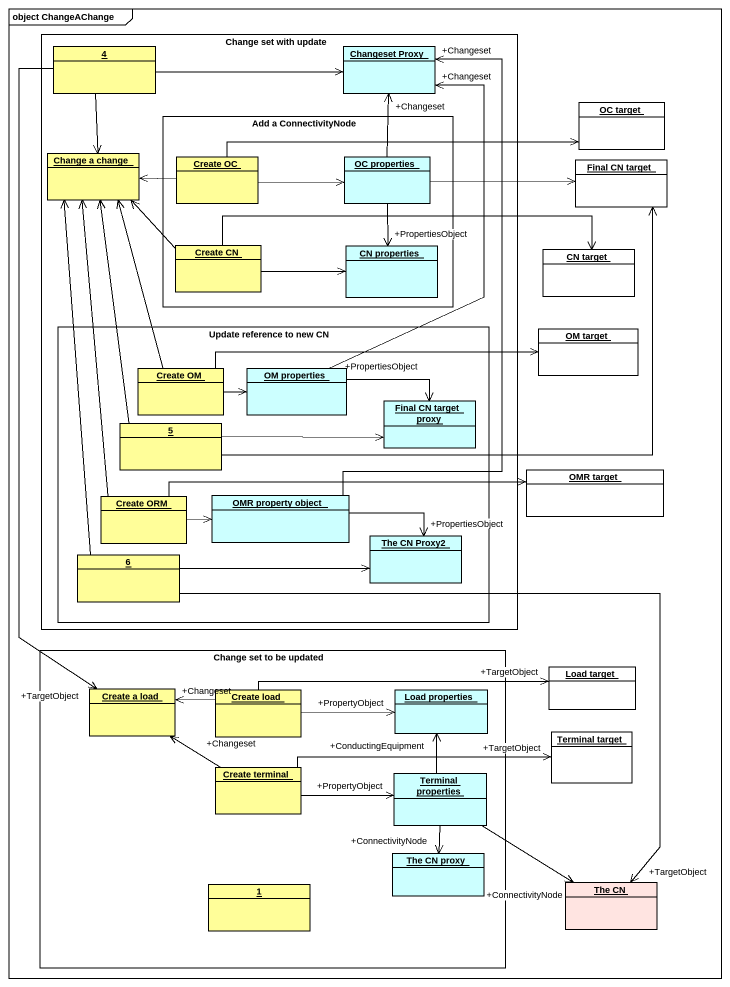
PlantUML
@startuml
mainframe object ChangeAChange
hide circle
hide empty members
rectangle "Change set with update" as Change_set_with_update {
  object "4" as o4 #FFFE99
  object "Changeset Proxy" as Changeset_Proxy #CCFFFF
  rectangle "Add a ConnectivityNode" as Add_a_ConnectivityNode {
    object "Create OC" as Create_OC #FFFE99
    object "OC properties" as OC_properties #CCFFFF
    object "Create CN" as Create_CN #FFFE99
    object "CN properties" as CN_properties #CCFFFF
  }
  object "Change a change" as Change_a_change #FFFE99
  rectangle "Update reference to new CN" as Update_reference_to_new_CN {
    object "Create OM" as Create_OM #FFFE99
    object "OM properties" as OM_properties #CCFFFF
    object "Final CN target proxy" as Final_CN_target_proxy #CCFFFF
    object "5" as o5 #FFFE99
    object "Create ORM" as Create_ORM #FFFE99
    object "OMR property object" as OMR_property_object #CCFFFF
    object "6" as o6 #FFFE99
    object "The CN Proxy2" as The_CN_Proxy2 #CCFFFF
  }
}
object "OC target" as OC_target #FFFFFF
object "Final CN target" as Final_CN_target #FFFFFF
object "CN target" as CN_target #FFFFFF
object "OM target" as OM_target #FFFFFF
object "OMR target" as OMR_target #FFFFFF
rectangle "Change set to be updated" as Change_set_to_be_updated {
  object "Create a load" as Create_a_load #FFFE99
  object "Create load" as Create_load #FFFE99
  object "Load properties" as Load_properties #CCFFFF
  object "Create terminal" as Create_terminal #FFFE99
  object "Terminal properties" as Terminal_properties #CCFFFF
  object "The CN proxy" as The_CN_proxy #CCFFFF
  object "1" as o1 #FFFE99
}
object "Load target" as Load_target #FFFFFF
object "Terminal target" as Terminal_target #FFFFFF
object "The CN" as The_CN #FFE4E1
o4 -right-> Changeset_Proxy
o4 --> Change_a_change
o4 --> "+TargetObject" Create_a_load
Create_OC -right-> OC_target
Create_OC -left-> Change_a_change
Create_OC -right-> OC_properties
OC_properties -up-> "+Changeset" Changeset_Proxy
OC_properties -right-> Final_CN_target
OC_properties --> "+PropertiesObject" CN_properties
Create_CN -up-> Change_a_change
Create_CN -right-> CN_properties
Create_CN -right-> CN_target
Create_OM -up-> Change_a_change
Create_OM -right-> OM_target
Create_OM -right-> OM_properties
OM_properties -up-> "+Changeset" Changeset_Proxy
OM_properties -right-> "+PropertiesObject" Final_CN_target_proxy
o5 -up-> Change_a_change
o5 -right-> Final_CN_target
o5 -right-> Final_CN_target_proxy
Create_ORM -up-> Change_a_change
Create_ORM -right-> OMR_target
Create_ORM -right-> OMR_property_object
OMR_property_object -up-> "+Changeset" Changeset_Proxy
OMR_property_object -right-> "+PropertiesObject" The_CN_Proxy2
o6 -up-> Change_a_change
o6 -right-> The_CN_Proxy2
o6 --> "+TargetObject" The_CN
Create_load -right-> "+TargetObject" Load_target
Create_load -left-> "+Changeset" Create_a_load
Create_load -right-> "+PropertyObject" Load_properties
Create_terminal -up-> "+Changeset" Create_a_load
Create_terminal -right-> "+TargetObject" Terminal_target
Create_terminal -right-> "+PropertyObject" Terminal_properties
Terminal_properties -up-> "+ConductingEquipment" Load_properties
Terminal_properties --> "+ConnectivityNode" The_CN_proxy
Terminal_properties --> "+ConnectivityNode" The_CN
@enduml
